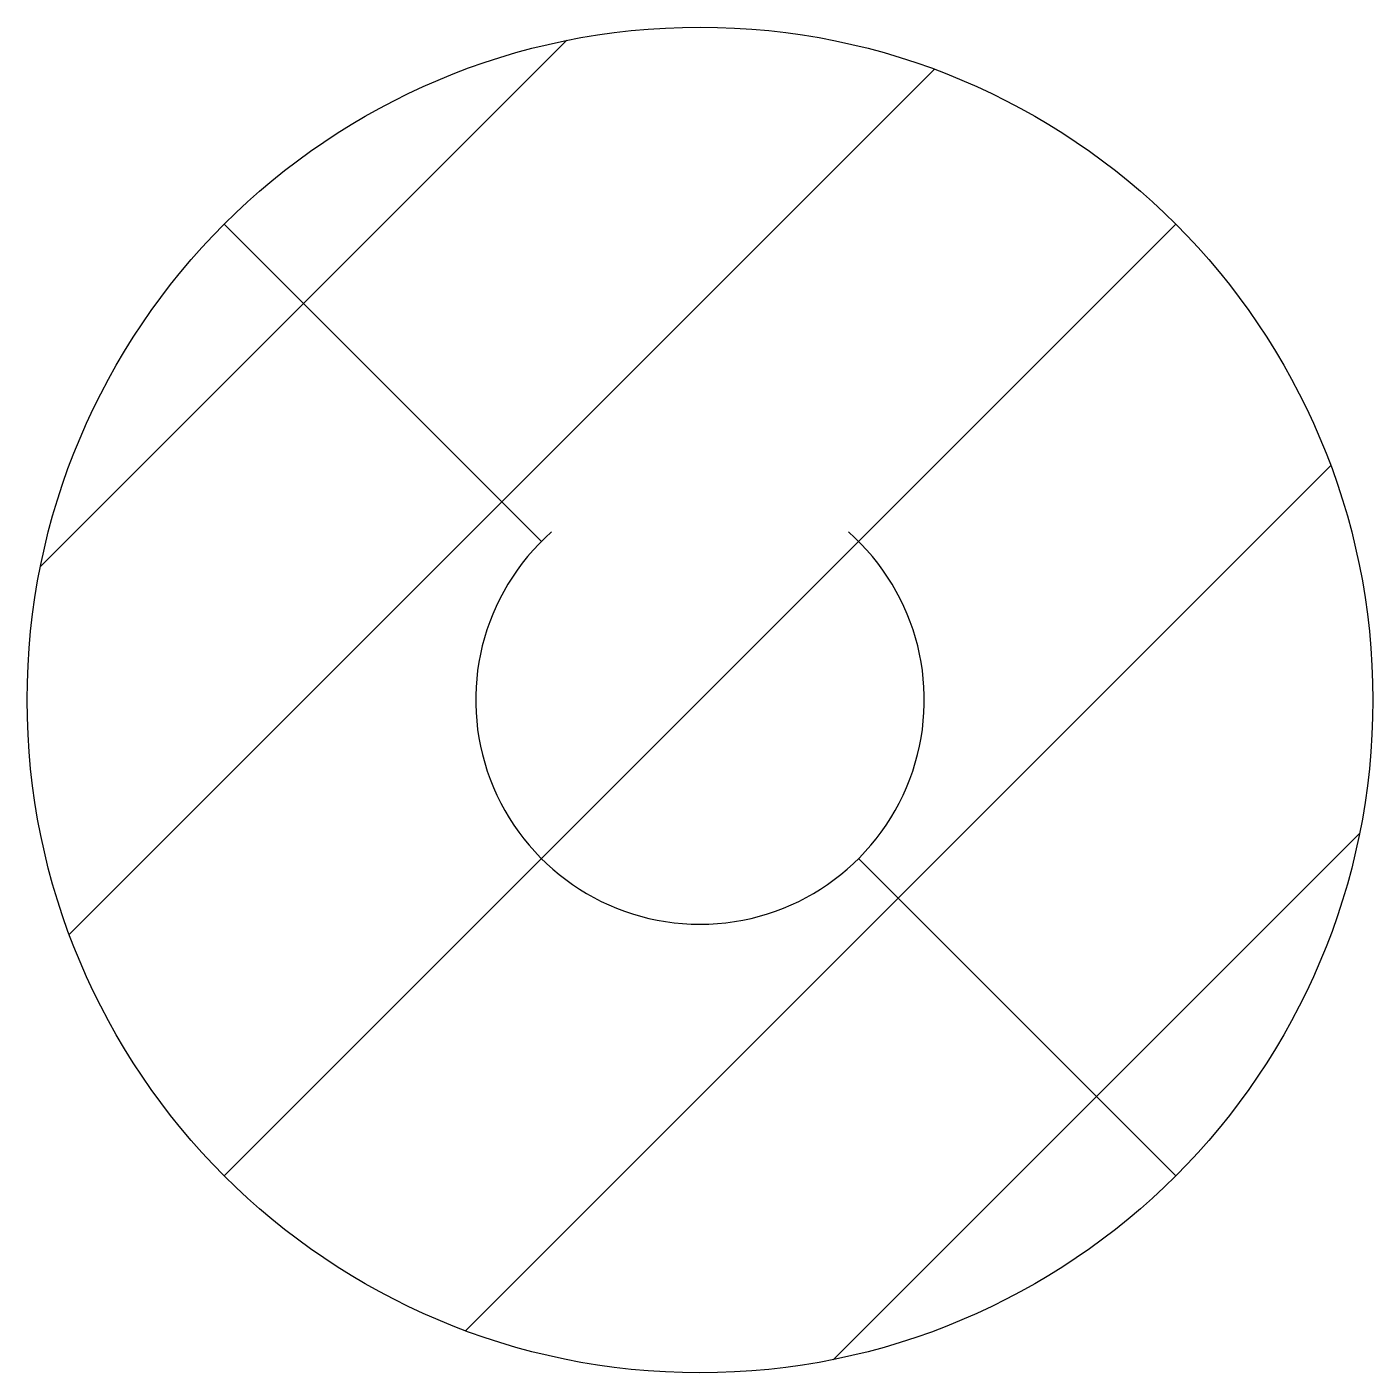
# Model space of a CAD drawing. Extents: x -0.094 to 0.094, y -0.094 to 0.094.
import ezdxf

# ---------------------------------------------------------------- set-up
doc = ezdxf.new("R2010")
doc.units = 0
doc.header["$MEASUREMENT"] = 0
doc.layers.get('0').update_dxf_attribs({"linetype": 'CONTINUOUS'})

msp = doc.modelspace()

# ---------------------------------------------------------------- hatches: boundary and pattern name
h = msp.add_hatch()
h.set_pattern_fill('ANSI31', color=256, scale=0.3125, style=0)
h.set_pattern_definition([(45, (0, 0), (-0.02762135864009951, 0.02762135864009951), [])])
edge = h.paths.add_edge_path()
edge.add_arc((0, 0), 0.09375, 0, 360)

# ---------------------------------------------------------------- linework, layer by layer
at = {"linetype": 'Continuous'}
for p, q in [((-0.06629126073623882, 0.06629126073623882), (-0.02209708691207961, 0.02209708691207961)), ((0.06629126073623884, 0.06629126073623884), (0.02209708691207961, 0.02209708691207961)), ((-0.02209708691207961, -0.02209708691207961), (-0.06629126073623882, -0.06629126073623882)), ((0.02209708691207961, -0.02209708691207961), (0.06629126073623884, -0.06629126073623884))]:
    msp.add_line(p, q, dxfattribs=at)
msp.add_circle((0, 0), 0.09375, dxfattribs=at)
msp.add_arc((0, 0), 0.03125, 131.4096221092708, 48.59037789072915, dxfattribs=at)

doc.saveas('drawing.dxf')
